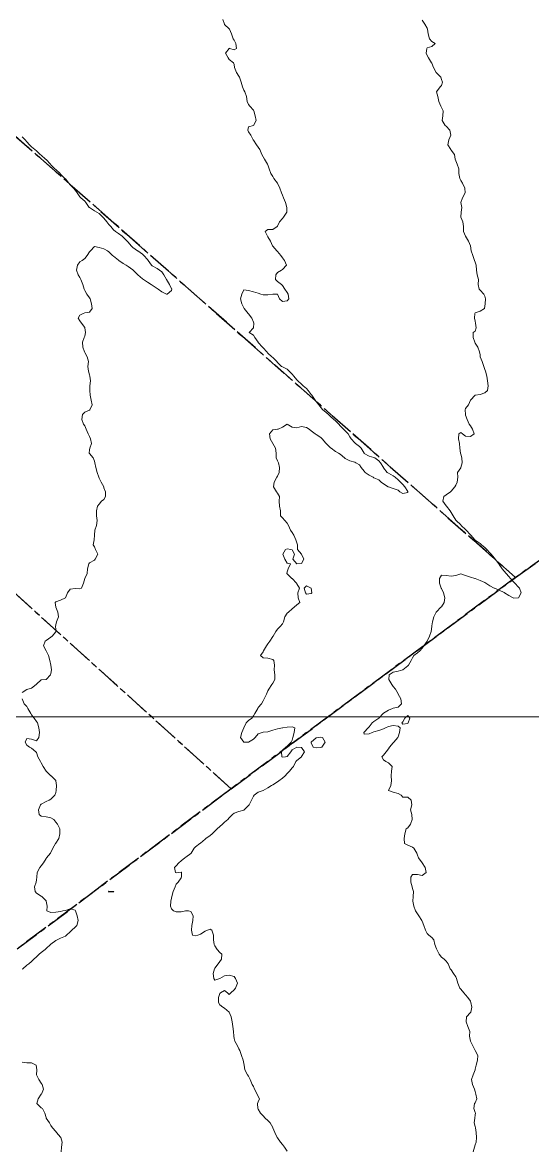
# Model space of a CAD drawing. Header units: centimetres. Extents: x 0 to 642158, y -847 to 649707.
# Drawn here: x 616505.8 to 616558.7, y 620542.6 to 620659.4 of the extents above; entities that cross this region are included whole.
import ezdxf

# ---------------------------------------------------------------- set-up
doc = ezdxf.new("R2010")
doc.units = ezdxf.units.CM
doc.header["$MEASUREMENT"] = 0
doc.linetypes.add('CENTERX2', pattern=[4, 2.5, -0.5, 0.5, -0.5])
doc.layers.add('MEV_grille', color=254, linetype='Continuous', lineweight=9)
doc.layers.add('WAL_topographie 0.5', color=253, linetype='Continuous', lineweight=20)
doc.layers.add('SPW_parcellaire cadastral', color=7, linetype='CENTERX2', lineweight=25, true_color=0xff0542)

# ---------------------------------------------------------------- blocks, each defined once
blk = doc.blocks.new('*U114')
at = {"layer": 'MEV_grille', "transparency": 33554687}
blk.add_lwpolyline([(-1338.46, 0), (1338.46, 0)], dxfattribs=at)
blk = doc.blocks.new('*U115')
at = {"layer": 'MEV_grille', "color": 0, "linetype": 'ByBlock', "lineweight": -2, "transparency": 16777216}
blk.add_blockref('*U114', (0, -1800), dxfattribs=at)

msp = doc.modelspace()

# ---------------------------------------------------------------- linework, layer by layer
at = {"layer": 'SPW_parcellaire cadastral'}
for points in [[(616527.43, 620579.93), (616332.93, 620755.94), (616354.57, 620778.67), (616483.95, 620666.29), (616556.94, 620601.85), (616527.43, 620579.93)], [(616527.43, 620579.93), (616498.85, 620558.5), (616392.4, 620656.16), (616309.37, 620730.79), (616332.93, 620755.94), (616527.43, 620579.93)], [(616589.49, 620683.69), (616586.47, 620680.51), (616576.1, 620643.59), (616563.72, 620606.72), (616556.94, 620601.85), (616483.95, 620666.29), (616548.95, 620732.69), (616589.49, 620683.69)], [(616527.43, 620579.93), (616556.94, 620601.85), (616563.72, 620606.72), (616601.5, 620556.84), (616552.46, 620513.73), (616515.54, 620481.28), (616475.28, 620538.92), (616498.85, 620558.5), (616527.43, 620579.93)]]:
    msp.add_lwpolyline(points, dxfattribs=at)
at = {"layer": 'WAL_topographie 0.5'}
for points in [[(616526.59, 620659.75), (616526.74, 620659.25), (616526.75, 620659.23), (616527.25, 620658.77), (616527.27, 620658.75), (616527.47, 620658.25), (616527.65, 620657.75), (616527.75, 620657.59), (616527.94, 620657.25), (616527.98, 620656.75), (616527.75, 620656.59), (616527.31, 620656.75), (616527.25, 620656.77), (616527.22, 620656.75), (616526.86, 620656.25), (616527.13, 620655.75), (616527.25, 620655.59), (616527.69, 620655.25), (616527.75, 620655.08), (616527.8, 620654.75), (616528, 620654.25), (616528.25, 620653.86), (616528.31, 620653.75), (616528.48, 620653.25), (616528.61, 620652.75), (616528.75, 620652.41), (616528.85, 620652.25), (616529.04, 620651.75), (616529.1, 620651.25), (616529.25, 620650.93), (616529.38, 620650.75), (616529.75, 620650.33), (616529.8, 620650.25), (616529.93, 620649.75), (616530.02, 620649.25), (616529.75, 620648.75), (616529.75, 620648.75), (616529.25, 620648.61), (616529.17, 620648.25), (616529.25, 620648.1), (616529.49, 620647.75), (616529.73, 620647.25), (616529.75, 620647.21), (616530.07, 620646.75), (616530.25, 620646.49), (616530.4, 620646.25), (616530.61, 620645.75), (616530.75, 620645.48), (616530.88, 620645.25), (616531.22, 620644.75), (616531.25, 620644.68), (616531.37, 620644.25), (616531.54, 620643.75), (616531.75, 620643.44), (616531.88, 620643.25), (616532.25, 620642.76), (616532.26, 620642.75), (616532.5, 620642.25), (616532.66, 620641.75), (616532.75, 620641.51), (616532.88, 620641.25), (616533.07, 620640.75), (616533.23, 620640.25), (616533.22, 620639.75), (616532.88, 620639.25), (616532.75, 620639.11), (616532.46, 620638.75), (616532.25, 620638.31), (616532.2, 620638.25), (616531.75, 620637.96), (616531.25, 620637.95), (616530.96, 620637.75), (616531.22, 620637.25), (616531.25, 620637.21), (616531.52, 620636.75), (616531.73, 620636.25), (616531.75, 620636.23), (616532.16, 620635.75), (616532.25, 620635.66), (616532.58, 620635.25), (616532.75, 620635.03), (616532.97, 620634.75), (616533.17, 620634.25), (616532.75, 620633.79), (616532.66, 620633.75), (616532.25, 620633.48), (616532.06, 620633.25), (616532.03, 620632.75), (616532.25, 620632.56), (616532.66, 620632.25), (616532.75, 620632.16), (616533.02, 620631.75), (616533.25, 620631.43), (616533.36, 620631.25), (616533.42, 620630.75), (616533.25, 620630.56), (616532.75, 620630.47), (616532.44, 620630.75), (616532.25, 620631.25), (616531.75, 620631.25), (616531.25, 620631.17), (616530.75, 620631.16), (616530.5, 620631.25), (616530.25, 620631.36), (616529.75, 620631.48), (616529.25, 620631.63), (616528.75, 620631.69), (616528.54, 620631.25), (616528.41, 620630.75), (616528.53, 620630.25), (616528.75, 620629.81), (616528.78, 620629.75), (616529.21, 620629.25), (616529.25, 620629.21), (616529.59, 620628.75), (616529.75, 620628.33), (616529.78, 620628.25), (616529.75, 620627.75), (616529.75, 620627.75), (616529.31, 620627.25), (616529.75, 620627), (616529.9, 620626.75), (616530.24, 620626.25), (616530.25, 620626.24), (616530.69, 620625.75), (616530.75, 620625.69), (616531.13, 620625.25), (616531.25, 620625.11), (616531.65, 620624.75), (616531.75, 620624.68), (616532.17, 620624.25), (616532.25, 620624.16), (616532.66, 620623.75), (616532.75, 620623.7), (616533.25, 620623.45), (616533.46, 620623.25), (616533.75, 620622.95), (616533.93, 620622.75), (616534.25, 620622.36), (616534.36, 620622.25), (616534.75, 620621.91), (616534.91, 620621.75), (616535.25, 620621.44), (616535.42, 620621.25), (616535.75, 620620.82), (616535.8, 620620.75), (616536.15, 620620.25), (616536.25, 620620.1), (616536.53, 620619.75), (616536.75, 620619.47), (616536.95, 620619.25), (616537.25, 620618.99), (616537.52, 620618.75), (616537.75, 620618.56), (616538.09, 620618.25), (616538.25, 620618.09), (616538.59, 620617.75), (616538.75, 620617.57), (616539.09, 620617.25), (616539.25, 620617.08), (616539.58, 620616.75), (616539.75, 620616.43), (616539.88, 620616.25), (616540.25, 620615.83), (616540.35, 620615.75), (616540.75, 620615.43), (616540.92, 620615.25), (616541.23, 620614.75), (616541.25, 620614.72), (616541.75, 620614.44), (616542.25, 620614.31), (616542.35, 620614.25), (616542.75, 620613.94), (616542.91, 620613.75), (616543.23, 620613.25), (616543.25, 620613.21), (616543.63, 620612.75), (616543.75, 620612.66), (616544.25, 620612.39), (616544.46, 620612.25), (616544.75, 620611.99), (616544.99, 620611.75), (616545.25, 620611.49), (616545.45, 620611.25), (616545.75, 620610.78), (616545.76, 620610.75), (616545.75, 620610.68), (616545.25, 620610.55), (616544.92, 620610.75), (616544.75, 620610.9), (616544.25, 620611.09), (616543.75, 620611.24), (616543.73, 620611.25), (616543.25, 620611.57), (616543, 620611.75), (616542.75, 620611.97), (616542.25, 620612.2), (616542.17, 620612.25), (616541.75, 620612.45), (616541.35, 620612.75), (616541.25, 620612.87), (616540.93, 620613.25), (616540.75, 620613.54), (616540.37, 620613.75), (616540.25, 620613.8), (616539.75, 620613.96), (616539.25, 620614.21), (616539.21, 620614.25), (616538.75, 620614.64), (616538.58, 620614.75), (616538.25, 620614.93), (616537.8, 620615.25), (616537.75, 620615.29), (616537.28, 620615.75), (616537.25, 620615.78), (616536.87, 620616.25), (616536.75, 620616.38), (616536.25, 620616.69), (616536.16, 620616.75), (616535.75, 620617.06), (616535.52, 620617.25), (616535.25, 620617.4), (616534.75, 620617.51), (616534.25, 620617.36), (616533.75, 620617.45), (616533.25, 620617.75), (616532.75, 620617.43), (616532.33, 620617.25), (616532.25, 620617.23), (616531.75, 620617.18), (616531.4, 620616.75), (616531.48, 620616.25), (616531.75, 620615.75), (616531.75, 620615.75), (616532.05, 620615.25), (616532.09, 620614.75), (616532.11, 620614.25), (616532.25, 620613.96), (616532.34, 620613.75), (616532.44, 620613.25), (616532.42, 620612.75), (616532.25, 620612.35), (616532.17, 620612.25), (616531.91, 620611.75), (616531.83, 620611.25), (616532.13, 620610.75), (616532.25, 620610.58), (616532.46, 620610.25), (616532.42, 620609.75), (616532.46, 620609.25), (616532.55, 620608.75), (616532.57, 620608.25), (616532.75, 620608.04), (616533, 620607.75), (616533.25, 620607.5), (616533.38, 620607.25), (616533.59, 620606.75), (616533.75, 620606.52), (616533.93, 620606.25), (616534.15, 620605.75), (616534.25, 620605.44), (616534.31, 620605.25), (616534.31, 620604.75), (616534.75, 620604.25), (616534.75, 620604.25), (616534.96, 620603.75), (616534.75, 620603.29), (616534.25, 620603.28), (616533.84, 620603.75), (616534.01, 620604.25), (616533.75, 620604.7), (616533.62, 620604.75), (616533.25, 620604.83), (616533.06, 620604.75), (616532.8, 620604.25), (616532.99, 620603.75), (616533.25, 620603.33), (616533.58, 620603.25), (616533.36, 620602.75), (616533.25, 620602.42), (616533.23, 620602.25), (616533.25, 620602.22), (616533.72, 620601.75), (616533.75, 620601.73), (616534.23, 620601.25), (616534.25, 620601.19), (616534.54, 620600.75), (616534.35, 620600.25), (616534.39, 620599.75), (616534.55, 620599.25), (616534.25, 620599), (616533.98, 620598.75), (616533.75, 620598.61), (616533.37, 620598.25), (616533.25, 620598.13), (616533.02, 620597.75), (616532.87, 620597.25), (616532.75, 620597.03), (616532.53, 620596.75), (616532.25, 620596.47), (616532.08, 620596.25), (616531.78, 620595.75), (616531.75, 620595.71), (616531.44, 620595.25), (616531.25, 620594.97), (616531.1, 620594.75), (616530.8, 620594.25), (616530.75, 620594.13), (616530.47, 620593.75), (616530.75, 620593.51), (616531.25, 620593.47), (616531.75, 620593.32), (616531.85, 620593.25), (616531.95, 620592.75), (616531.91, 620592.25), (616531.96, 620591.75), (616531.96, 620591.25), (616531.75, 620590.88), (616531.65, 620590.75), (616531.34, 620590.25), (616531.25, 620590.09), (616531.1, 620589.75), (616530.86, 620589.25), (616530.75, 620589.04), (616530.6, 620588.75), (616530.25, 620588.34), (616530.2, 620588.25), (616529.88, 620587.75), (616529.75, 620587.5), (616529.57, 620587.25), (616529.25, 620587.02), (616529.01, 620586.75), (616528.75, 620586.25), (616528.75, 620586.25), (616528.55, 620585.75), (616528.4, 620585.25), (616528.75, 620584.75), (616529.25, 620584.77), (616529.75, 620585.06), (616529.94, 620585.25), (616530.25, 620585.63), (616530.64, 620585.75), (616530.75, 620585.78), (616531.25, 620585.84), (616531.75, 620586.01), (616532.25, 620586.14), (616532.75, 620586.24), (616532.81, 620586.25), (616533.25, 620586.32), (616533.75, 620586.34), (616534.04, 620586.25), (616533.96, 620585.75), (616533.83, 620585.25), (616533.75, 620584.95), (616533.66, 620584.75), (616533.25, 620584.34), (616533.12, 620584.25), (616532.75, 620583.92), (616532.65, 620583.75), (616532.68, 620583.25), (616532.75, 620583.22), (616533.08, 620583.25), (616533.25, 620583.28), (616533.62, 620583.75), (616533.75, 620583.96), (616534.25, 620584.25), (616534.25, 620584.25), (616534.25, 620584.25), (616534.75, 620584.21), (616535.03, 620583.75), (616534.75, 620583.26), (616534.74, 620583.25), (616534.25, 620582.86), (616534.15, 620582.75), (616533.92, 620582.25), (616533.75, 620582.08), (616533.5, 620581.75), (616533.25, 620581.51), (616533.03, 620581.25), (616532.75, 620581.02), (616532.39, 620580.75), (616532.25, 620580.64), (616531.75, 620580.32), (616531.62, 620580.25), (616531.25, 620580.02), (616530.76, 620579.75), (616530.75, 620579.74), (616530.25, 620579.58), (616529.82, 620579.25), (616529.75, 620579.17), (616529.56, 620578.75), (616529.3, 620578.25), (616529.25, 620578.19), (616528.78, 620577.75), (616528.75, 620577.72), (616528.25, 620577.55), (616527.75, 620577.4), (616527.58, 620577.25), (616527.25, 620576.91), (616527.1, 620576.75), (616526.75, 620576.45), (616526.53, 620576.25), (616526.25, 620576), (616525.99, 620575.75), (616525.75, 620575.52), (616525.46, 620575.25), (616525.25, 620575.06), (616524.82, 620574.75), (616524.75, 620574.69), (616524.25, 620574.29), (616524.19, 620574.25), (616523.75, 620573.9), (616523.61, 620573.75), (616523.28, 620573.25), (616523.25, 620573.2), (616522.75, 620572.82), (616522.65, 620572.75), (616522.25, 620572.43), (616522.02, 620572.25), (616521.75, 620571.93), (616521.57, 620571.75), (616521.68, 620571.25), (616521.75, 620571.21), (616522, 620571.25), (616522.25, 620571.27), (616522.28, 620571.25), (616522.3, 620570.75), (616522.25, 620570.67), (616521.93, 620570.25), (616521.75, 620570.02), (616521.63, 620569.75), (616521.42, 620569.25), (616521.29, 620568.75), (616521.25, 620568.58), (616521.19, 620568.25), (616521.14, 620567.75), (616521.25, 620567.45), (616521.47, 620567.25), (616521.75, 620567.16), (616522.25, 620567.14), (616522.69, 620567.25), (616522.75, 620567.27), (616523, 620567.25), (616523.25, 620567.2), (616523.5, 620566.75), (616523.47, 620566.25), (616523.37, 620565.75), (616523.31, 620565.25), (616523.42, 620564.75), (616523.75, 620564.68), (616523.97, 620564.75), (616524.25, 620564.84), (616524.75, 620565.16), (616524.97, 620565.25), (616525.25, 620565.35), (616525.44, 620565.25), (616525.61, 620564.75), (616525.6, 620564.25), (616525.69, 620563.75), (616525.75, 620563.63), (616526, 620563.25), (616526.25, 620562.94), (616526.48, 620562.75), (616526.43, 620562.25), (616526.25, 620562), (616526.09, 620561.75), (616525.75, 620561.31), (616525.72, 620561.25), (616525.59, 620560.75), (616525.63, 620560.25), (616525.75, 620560.08), (616526.25, 620560.25), (616526.25, 620560.25), (616526.75, 620560.5), (616527.25, 620560.59), (616527.75, 620560.44), (616527.9, 620560.25), (616528.1, 620559.75), (616527.89, 620559.25), (616527.75, 620559.07), (616527.4, 620558.75), (616527.25, 620558.56), (616527.06, 620558.75), (616526.75, 620558.98), (616526.33, 620558.75), (616526.25, 620558.69), (616526.14, 620558.25), (616526.13, 620557.75), (616526.25, 620557.5), (616526.57, 620557.25), (616526.75, 620557.17), (616527.25, 620556.75), (616527.25, 620556.75), (616527.44, 620556.25), (616527.55, 620555.75), (616527.61, 620555.25), (616527.68, 620554.75), (616527.7, 620554.25), (616527.75, 620554), (616527.81, 620553.75), (616528.09, 620553.25), (616528.25, 620552.93), (616528.33, 620552.75), (616528.52, 620552.25), (616528.69, 620551.75), (616528.75, 620551.42), (616528.79, 620551.25), (616528.86, 620550.75), (616529.15, 620550.25), (616529.25, 620550.1), (616529.42, 620549.75), (616529.63, 620549.25), (616529.75, 620549.03), (616529.87, 620548.75), (616530.14, 620548.25), (616530.25, 620548), (616530.38, 620547.75), (616530.25, 620547.45), (616530.17, 620547.25), (616530.21, 620546.75), (616530.25, 620546.68), (616530.48, 620546.25), (616530.75, 620545.98), (616530.98, 620545.75), (616531.25, 620545.49), (616531.48, 620545.25), (616531.75, 620544.78), (616531.76, 620544.75), (616531.96, 620544.25), (616532.21, 620543.75), (616532.25, 620543.69), (616532.54, 620543.25), (616532.75, 620543.03), (616532.98, 620542.75), (616533.25, 620542.32)], [(616547.25, 620659.68), (616547.51, 620659.25), (616547.75, 620658.86), (616547.81, 620658.75), (616547.87, 620658.25), (616548.01, 620657.75), (616548.25, 620657.46), (616548.6, 620657.25), (616548.25, 620656.93), (616547.75, 620656.79), (616547.72, 620656.75), (616547.65, 620656.25), (616547.75, 620656.01), (616547.89, 620655.75), (616548.23, 620655.25), (616548.25, 620655.2), (616548.42, 620654.75), (616548.71, 620654.25), (616548.75, 620654.22), (616549.19, 620653.75), (616549.25, 620653.53), (616549.35, 620653.25), (616549.25, 620652.89), (616549.11, 620652.75), (616548.75, 620652.25), (616548.87, 620651.75), (616548.99, 620651.25), (616549.2, 620650.75), (616549.25, 620650.62), (616549.43, 620650.25), (616549.38, 620649.75), (616549.33, 620649.25), (616549.65, 620648.75), (616549.75, 620648.66), (616550.12, 620648.25), (616550.23, 620647.75), (616550.03, 620647.25), (616549.92, 620646.75), (616550.21, 620646.25), (616550.25, 620646.19), (616550.59, 620645.75), (616550.68, 620645.25), (616550.75, 620645.08), (616550.88, 620644.75), (616551.04, 620644.25), (616551.06, 620643.75), (616551.16, 620643.25), (616551.25, 620643.05), (616551.44, 620642.75), (616551.69, 620642.25), (616551.7, 620641.75), (616551.43, 620641.25), (616551.27, 620640.75), (616551.36, 620640.25), (616551.31, 620639.75), (616551.27, 620639.25), (616551.46, 620638.75), (616551.53, 620638.25), (616551.54, 620637.75), (616551.75, 620637.25), (616551.75, 620637.25), (616552.07, 620636.75), (616552.25, 620636.25), (616552.25, 620636.25), (616552.32, 620635.75), (616552.5, 620635.25), (616552.69, 620634.75), (616552.75, 620634.58), (616552.84, 620634.25), (616552.9, 620633.75), (616552.96, 620633.25), (616553.08, 620632.75), (616553.06, 620632.25), (616553.16, 620631.75), (616553.25, 620631.65), (616553.65, 620631.25), (616553.75, 620631.03), (616553.81, 620630.75), (616553.78, 620630.25), (616553.75, 620630), (616553.7, 620629.75), (616553.25, 620629.48), (616552.75, 620629.32), (616552.72, 620629.25), (616552.69, 620628.75), (616552.75, 620628.45), (616552.79, 620628.25), (616552.85, 620627.75), (616552.75, 620627.42), (616552.53, 620627.25), (616552.53, 620626.75), (616552.71, 620626.25), (616552.75, 620626.17), (616553.02, 620625.75), (616553.2, 620625.25), (616553.25, 620624.95), (616553.27, 620624.75), (616553.46, 620624.25), (616553.65, 620623.75), (616553.75, 620623.43), (616553.81, 620623.25), (616553.97, 620622.75), (616554.04, 620622.25), (616554.08, 620621.75), (616554.04, 620621.25), (616553.75, 620621), (616553.25, 620620.82), (616552.75, 620620.75), (616552.75, 620620.75), (616552.25, 620620.25), (616552.25, 620620.25), (616552.06, 620619.75), (616551.75, 620619.37), (616551.7, 620619.25), (616551.73, 620618.75), (616551.75, 620618.7), (616551.9, 620618.25), (616552.12, 620617.75), (616552.25, 620617.57), (616552.48, 620617.25), (616552.63, 620616.75), (616552.25, 620616.47), (616551.75, 620616.52), (616551.43, 620616.75), (616551.25, 620616.88), (616551.05, 620616.75), (616551.02, 620616.25), (616551.12, 620615.75), (616551.15, 620615.25), (616551.22, 620614.75), (616551.25, 620614.65), (616551.35, 620614.25), (616551.4, 620613.75), (616551.27, 620613.25), (616551.25, 620613.21), (616550.91, 620612.75), (616550.94, 620612.25), (616550.87, 620611.75), (616550.75, 620611.43), (616550.62, 620611.25), (616550.25, 620610.82), (616550.19, 620610.75), (616549.75, 620610.44), (616549.5, 620610.25), (616549.4, 620609.75), (616549.75, 620609.29), (616549.78, 620609.25), (616550.16, 620608.75), (616550.25, 620608.6), (616550.47, 620608.25), (616550.75, 620607.78), (616550.77, 620607.75), (616551.25, 620607.32), (616551.31, 620607.25), (616551.75, 620606.83), (616551.82, 620606.75), (616552.25, 620606.28), (616552.28, 620606.25), (616552.71, 620605.75), (616552.75, 620605.72), (616553.25, 620605.38), (616553.4, 620605.25), (616553.75, 620604.97), (616553.96, 620604.75), (616554.25, 620604.42), (616554.41, 620604.25), (616554.75, 620603.85), (616554.83, 620603.75), (616555.21, 620603.25), (616555.25, 620603.19), (616555.56, 620602.75), (616555.75, 620602.51), (616555.96, 620602.25), (616556.25, 620601.94), (616556.41, 620601.75), (616556.75, 620601.37), (616556.87, 620601.25), (616557.25, 620600.84), (616557.33, 620600.75), (616557.5, 620600.25), (616557.25, 620599.75), (616557.25, 620599.75), (616556.75, 620599.71), (616556.68, 620599.75), (616556.25, 620599.97), (616555.79, 620600.25), (616555.75, 620600.28), (616555.25, 620600.52), (616554.75, 620600.73), (616554.71, 620600.75), (616554.25, 620600.99), (616553.86, 620601.25), (616553.75, 620601.31), (616553.25, 620601.52), (616552.75, 620601.74), (616552.71, 620601.75), (616552.25, 620601.89), (616551.75, 620602.06), (616551.25, 620602.23), (616550.75, 620602.06), (616550.25, 620601.97), (616549.75, 620602.06), (616549.25, 620602.08), (616549.05, 620601.75), (616549.04, 620601.25), (616549.22, 620600.75), (616549.25, 620600.7), (616549.47, 620600.25), (616549.6, 620599.75), (616549.53, 620599.25), (616549.25, 620598.81), (616549.19, 620598.75), (616548.75, 620598.3), (616548.71, 620598.25), (616548.45, 620597.75), (616548.32, 620597.25), (616548.25, 620596.82), (616548.24, 620596.75), (616548.17, 620596.25), (616548.01, 620595.75), (616547.76, 620595.25), (616547.75, 620595.23), (616547.42, 620594.75), (616547.25, 620594.52), (616547, 620594.25), (616546.75, 620594.04), (616546.4, 620593.75), (616546.25, 620593.52), (616546.12, 620593.25), (616545.82, 620592.75), (616545.75, 620592.68), (616545.25, 620592.25), (616545.25, 620592.25), (616544.75, 620592.11), (616544.25, 620592.01), (616543.81, 620591.75), (616543.78, 620591.25), (616544.1, 620590.75), (616544.25, 620590.55), (616544.47, 620590.25), (616544.75, 620589.77), (616544.77, 620589.75), (616545.03, 620589.25), (616545.1, 620588.75), (616544.75, 620588.4), (616544.25, 620588.28), (616544.18, 620588.25), (616543.75, 620588.08), (616543.25, 620587.78), (616543.22, 620587.75), (616542.76, 620587.25), (616542.75, 620587.24), (616542.25, 620586.9), (616542.07, 620586.75), (616541.75, 620586.36), (616541.64, 620586.25), (616541.25, 620585.8), (616541.19, 620585.75), (616541.25, 620585.59), (616541.75, 620585.62), (616542.05, 620585.75), (616542.25, 620585.83), (616542.75, 620585.96), (616543.25, 620586.15), (616543.46, 620586.25), (616543.75, 620586.4), (616544.25, 620586.5), (616544.75, 620586.42), (616544.95, 620586.25), (616544.91, 620585.75), (616544.75, 620585.32), (616544.73, 620585.25), (616544.31, 620584.75), (616544.25, 620584.68), (616543.87, 620584.25), (616543.75, 620584.08), (616543.52, 620583.75), (616543.25, 620583.42), (616543.08, 620583.25), (616543.25, 620582.93), (616543.47, 620582.75), (616543.75, 620582.6), (616544.15, 620582.25), (616544.07, 620581.75), (616544.05, 620581.25), (616544.06, 620580.75), (616544, 620580.25), (616543.75, 620579.75), (616544.25, 620579.58), (616544.75, 620579.45), (616545.06, 620579.25), (616545.25, 620579.04), (616545.75, 620579.04), (616546.1, 620578.75), (616546.17, 620578.25), (616546.04, 620577.75), (616546.17, 620577.25), (616546.22, 620576.75), (616546.03, 620576.25), (616545.75, 620575.86), (616545.58, 620575.75), (616545.45, 620575.25), (616545.38, 620574.75), (616545.43, 620574.25), (616545.75, 620574.08), (616546.25, 620573.86), (616546.37, 620573.75), (616546.68, 620573.25), (616546.75, 620573.04), (616546.87, 620572.75), (616547.25, 620572.25), (616547.25, 620572.25), (616547.56, 620571.75), (616547.66, 620571.25), (616547.25, 620570.92), (616546.75, 620571.03), (616546.25, 620571.04), (616546.06, 620570.75), (616546.06, 620570.25), (616546.2, 620569.75), (616546.25, 620569.57), (616546.34, 620569.25), (616546.32, 620568.75), (616546.29, 620568.25), (616546.37, 620567.75), (616546.54, 620567.25), (616546.75, 620566.95), (616546.89, 620566.75), (616547.23, 620566.25), (616547.25, 620566.19), (616547.43, 620565.75), (616547.59, 620565.25), (616547.75, 620564.92), (616547.94, 620564.75), (616548.25, 620564.5), (616548.45, 620564.25), (616548.57, 620563.75), (616548.75, 620563.31), (616548.77, 620563.25), (616549.02, 620562.75), (616549.25, 620562.46), (616549.54, 620562.25), (616549.75, 620562.04), (616549.95, 620561.75), (616550.14, 620561.25), (616550.25, 620561.12), (616550.51, 620560.75), (616550.75, 620560.41), (616550.82, 620560.25), (616550.93, 620559.75), (616551.15, 620559.25), (616551.25, 620559.12), (616551.57, 620558.75), (616551.75, 620558.55), (616551.99, 620558.25), (616552.25, 620557.87), (616552.29, 620557.75), (616552.4, 620557.25), (616552.28, 620556.75), (616552.25, 620556.72), (616551.85, 620556.25), (616551.81, 620555.75), (616552, 620555.25), (616552.18, 620554.75), (616552.15, 620554.25), (616552.25, 620553.75), (616552.25, 620553.75), (616552.51, 620553.25), (616552.75, 620552.75), (616552.75, 620552.75), (616553.03, 620552.25), (616552.98, 620551.75), (616552.85, 620551.25), (616552.75, 620550.82), (616552.73, 620550.75), (616552.55, 620550.25), (616552.36, 620549.75), (616552.46, 620549.25), (616552.68, 620548.75), (616552.75, 620548.5), (616552.8, 620548.25), (616552.91, 620547.75), (616552.75, 620547.33), (616552.67, 620547.25), (616552.61, 620546.75), (616552.75, 620546.33), (616552.78, 620546.25), (616552.75, 620546.08), (616552.71, 620545.75), (616552.65, 620545.25), (616552.75, 620544.89), (616552.78, 620544.75), (616552.84, 620544.25), (616552.88, 620543.75), (616552.84, 620543.25), (616552.75, 620542.98), (616552.66, 620542.75), (616552.55, 620542.25)], [(616505.75, 620647.57), (616506.09, 620647.25), (616506.25, 620647.06), (616506.52, 620646.75), (616506.75, 620646.54), (616507.08, 620646.25), (616507.25, 620646.12), (616507.64, 620645.75), (616507.75, 620645.66), (616508.19, 620645.25), (616508.25, 620645.2), (616508.69, 620644.75), (616508.75, 620644.68), (616509.17, 620644.25), (616509.25, 620644.17), (616509.7, 620643.75), (616509.75, 620643.71), (616510.2, 620643.25), (616510.25, 620643.2), (616510.62, 620642.75), (616510.75, 620642.59), (616511.08, 620642.25), (616511.25, 620642.02), (616511.47, 620641.75), (616511.75, 620641.35), (616511.84, 620641.25), (616512.25, 620640.88), (616512.36, 620640.75), (616512.72, 620640.25), (616512.75, 620640.22), (616513.25, 620639.88), (616513.5, 620639.75), (616513.75, 620639.62), (616514.13, 620639.25), (616514.25, 620639.13), (616514.55, 620638.75), (616514.75, 620638.49), (616514.95, 620638.25), (616515.25, 620637.91), (616515.45, 620637.75), (616515.75, 620637.55), (616516.14, 620637.25), (616516.25, 620637.17), (616516.67, 620636.75), (616516.75, 620636.65), (616517.08, 620636.25), (616517.25, 620636.08), (616517.72, 620635.75), (616517.75, 620635.73), (616518.25, 620635.39), (616518.4, 620635.25), (616518.75, 620634.83), (616518.82, 620634.75), (616519.17, 620634.25), (616519.25, 620634.17), (616519.75, 620633.9), (616520.01, 620633.75), (616520.25, 620633.56), (616520.47, 620633.25), (616520.75, 620632.75), (616520.75, 620632.75), (616521.03, 620632.25), (616521.25, 620631.79), (616521.28, 620631.75), (616521.25, 620631.62), (616520.82, 620631.25), (616520.75, 620631.24), (616520.73, 620631.25), (616520.25, 620631.47), (616519.86, 620631.75), (616519.75, 620631.82), (616519.25, 620632.17), (616519.13, 620632.25), (616518.75, 620632.48), (616518.35, 620632.75), (616518.25, 620632.83), (616517.76, 620633.25), (616517.75, 620633.26), (616517.27, 620633.75), (616517.25, 620633.77), (616516.75, 620634.11), (616516.56, 620634.25), (616516.25, 620634.42), (616515.79, 620634.75), (616515.75, 620634.78), (616515.25, 620635.18), (616515.15, 620635.25), (616514.75, 620635.65), (616514.61, 620635.75), (616514.25, 620635.96), (616513.75, 620636.07), (616513.25, 620636.18), (616512.84, 620635.75), (616512.75, 620635.62), (616512.49, 620635.25), (616512.25, 620634.96), (616511.98, 620634.75), (616511.75, 620634.6), (616511.49, 620634.25), (616511.41, 620633.75), (616511.59, 620633.25), (616511.75, 620632.97), (616511.86, 620632.75), (616512.07, 620632.25), (616512.21, 620631.75), (616512.25, 620631.63), (616512.48, 620631.25), (616512.75, 620630.88), (616512.81, 620630.75), (616512.95, 620630.25), (616513.01, 620629.75), (616512.75, 620629.38), (616512.25, 620629.3), (616512.1, 620629.25), (616511.75, 620629.06), (616511.57, 620628.75), (616511.75, 620628.46), (616511.92, 620628.25), (616512.25, 620627.78), (616512.26, 620627.75), (616512.33, 620627.25), (616512.25, 620626.89), (616512.19, 620626.75), (616512.02, 620626.25), (616512.07, 620625.75), (616512.22, 620625.25), (616512.25, 620625.18), (616512.51, 620624.75), (616512.65, 620624.25), (616512.58, 620623.75), (616512.64, 620623.25), (616512.75, 620622.88), (616512.79, 620622.75), (616512.85, 620622.25), (616512.8, 620621.75), (616512.79, 620621.25), (616512.81, 620620.75), (616512.92, 620620.25), (616513.01, 620619.75), (616512.8, 620619.25), (616512.75, 620619.21), (616512.25, 620619.01), (616512.02, 620618.75), (616511.94, 620618.25), (616512.14, 620617.75), (616512.25, 620617.57), (616512.41, 620617.25), (616512.62, 620616.75), (616512.75, 620616.46), (616512.85, 620616.25), (616512.95, 620615.75), (616512.79, 620615.25), (616512.75, 620615.08), (616512.71, 620614.75), (616512.75, 620614.7), (616513.12, 620614.25), (616513.25, 620613.92), (616513.31, 620613.75), (616513.39, 620613.25), (616513.53, 620612.75), (616513.7, 620612.25), (616513.75, 620612.16), (616513.97, 620611.75), (616514.22, 620611.25), (616514.25, 620611.15), (616514.4, 620610.75), (616514.41, 620610.25), (616514.25, 620609.93), (616514, 620609.75), (616513.75, 620609.46), (616513.58, 620609.25), (616513.49, 620608.75), (616513.46, 620608.25), (616513.53, 620607.75), (616513.49, 620607.25), (616513.3, 620606.75), (616513.25, 620606.25), (616513.25, 620606.25), (616513.22, 620605.75), (616513.13, 620605.25), (616513.25, 620605.04), (616513.37, 620604.75), (616513.61, 620604.25), (616513.34, 620603.75), (616513.25, 620603.66), (616512.75, 620603.36), (616512.69, 620603.25), (616512.55, 620602.75), (616512.5, 620602.25), (616512.25, 620601.75), (616512.25, 620601.75), (616512.14, 620601.25), (616511.93, 620600.75), (616511.75, 620600.68), (616511.25, 620600.7), (616510.75, 620600.62), (616510.46, 620600.25), (616510.25, 620599.75), (616510.25, 620599.75), (616509.75, 620599.48), (616509.25, 620599.32), (616509.18, 620599.25), (616509.25, 620598.75), (616509.25, 620598.75), (616509.45, 620598.25), (616509.52, 620597.75), (616509.31, 620597.25), (616509.25, 620596.92), (616509.23, 620596.75), (616509.25, 620596.5), (616509.27, 620596.25), (616509.25, 620596.21), (616508.89, 620595.75), (616508.75, 620595.65), (616508.25, 620595.31), (616508.16, 620595.25), (616507.97, 620594.75), (616508.25, 620594.25), (616508.25, 620594.25), (616508.48, 620593.75), (616508.63, 620593.25), (616508.75, 620592.75), (616508.75, 620592.75), (616508.81, 620592.25), (616508.75, 620591.88), (616508.71, 620591.75), (616508.25, 620591.25), (616508.25, 620591.25), (616507.75, 620591.22), (616507.25, 620590.79), (616507.22, 620590.75), (616506.75, 620590.35), (616506.35, 620590.25), (616506.25, 620590.23), (616505.75, 620589.92)], [(616535.79, 620600.25), (616535.75, 620600.19), (616535.25, 620600.11), (616535.15, 620600.25), (616535, 620600.75), (616535.25, 620600.98), (616535.75, 620600.75), (616535.75, 620600.75), (616535.79, 620600.25)], [(616505.75, 620589.25), (616505.99, 620588.75), (616506.25, 620588.45), (616506.37, 620588.25), (616506.65, 620587.75), (616506.75, 620587.58), (616507.01, 620587.25), (616507.25, 620586.92), (616507.36, 620586.75), (616507.49, 620586.25), (616507.58, 620585.75), (616507.51, 620585.25), (616507.25, 620584.9), (616506.75, 620585.06), (616506.25, 620585.13), (616506.06, 620584.75), (616506.25, 620584.44), (616506.52, 620584.25), (616506.75, 620584.13), (616507.19, 620583.75), (616507.25, 620583.67), (616507.39, 620583.25), (616507.66, 620582.75), (616507.75, 620582.6), (616507.96, 620582.25), (616508.25, 620581.75), (616508.25, 620581.75), (616508.75, 620581.28), (616508.79, 620581.25), (616509.25, 620580.79), (616509.27, 620580.75), (616509.32, 620580.25), (616509.3, 620579.75), (616509.25, 620579.54), (616509.15, 620579.25), (616508.75, 620578.85), (616508.58, 620578.75), (616508.25, 620578.62), (616507.75, 620578.33), (616507.68, 620578.25), (616507.46, 620577.75), (616507.54, 620577.25), (616507.75, 620577.08), (616508.25, 620577), (616508.75, 620576.92), (616509.05, 620576.75), (616509.25, 620576.46), (616509.43, 620576.25), (616509.68, 620575.75), (616509.67, 620575.25), (616509.57, 620574.75), (616509.25, 620574.29), (616509.23, 620574.25), (616508.95, 620573.75), (616508.75, 620573.3), (616508.72, 620573.25), (616508.3, 620572.75), (616508.25, 620572.69), (616507.98, 620572.25), (616507.75, 620571.94), (616507.59, 620571.75), (616507.31, 620571.25), (616507.29, 620570.75), (616507.25, 620570.46), (616507.22, 620570.25), (616507.06, 620569.75), (616507.1, 620569.25), (616507.25, 620569.09), (616507.75, 620568.78), (616507.79, 620568.75), (616508.25, 620568.28), (616508.27, 620568.25), (616508.35, 620567.75), (616508.31, 620567.25), (616508.75, 620567.07), (616509.25, 620567.11), (616509.75, 620567.2), (616509.98, 620567.25), (616510.25, 620567.3), (616510.75, 620567.45), (616511.25, 620567.32), (616511.29, 620567.25), (616511.46, 620566.75), (616511.56, 620566.25), (616511.45, 620565.75), (616511.25, 620565.55), (616510.92, 620565.25), (616510.75, 620565.08), (616510.38, 620564.75), (616510.25, 620564.63), (616509.75, 620564.41), (616509.39, 620564.25), (616509.25, 620564.19), (616508.75, 620563.79), (616508.71, 620563.75), (616508.25, 620563.36), (616508.14, 620563.25), (616507.75, 620562.93), (616507.52, 620562.75), (616507.25, 620562.48), (616506.99, 620562.25), (616506.75, 620562.01), (616506.46, 620561.75), (616506.25, 620561.62), (616505.82, 620561.25), (616505.75, 620561.19)], [(616545.79, 620586.75), (616545.75, 620586.7), (616545.25, 620586.62), (616545.15, 620586.75), (616545.25, 620586.88), (616545.44, 620587.25), (616545.75, 620587.53), (616545.98, 620587.25), (616545.79, 620586.75)], [(616536.83, 620584.25), (616536.75, 620584.21), (616536.25, 620584.17), (616535.93, 620584.25), (616535.75, 620584.68), (616535.74, 620584.75), (616535.75, 620584.77), (616536.25, 620585.2), (616536.54, 620585.25), (616536.75, 620585.28), (616536.91, 620585.25), (616537.18, 620584.75), (616536.83, 620584.25)], [(616515.27, 620569.25), (616515.25, 620569.23), (616514.75, 620569.19), (616514.71, 620569.25), (616514.75, 620569.31), (616515.25, 620569.28), (616515.27, 620569.25)], [(616505.75, 620551.57), (616506.25, 620551.48), (616506.75, 620551.47), (616507.23, 620551.25), (616507.25, 620551), (616507.27, 620550.75), (616507.25, 620550.25), (616507.48, 620549.75), (616507.75, 620549.37), (616507.83, 620549.25), (616507.99, 620548.75), (616507.76, 620548.25), (616507.75, 620548.23), (616507.42, 620547.75), (616507.27, 620547.25), (616507.75, 620546.83), (616507.87, 620546.75), (616508.13, 620546.25), (616508.25, 620545.81), (616508.27, 620545.75), (616508.6, 620545.25), (616508.75, 620545), (616508.92, 620544.75), (616509.25, 620544.36), (616509.33, 620544.25), (616509.75, 620543.77), (616509.77, 620543.75), (616509.92, 620543.25), (616509.84, 620542.75), (616509.82, 620542.25)]]:
    msp.add_lwpolyline(points, dxfattribs=at)

# ---------------------------------------------------------------- block references
at = {"layer": 'MEV_grille', "transparency": 33554687}
msp.add_blockref('*U115', (616669.48, 622387.38), dxfattribs=at)

doc.saveas('drawing.dxf')
